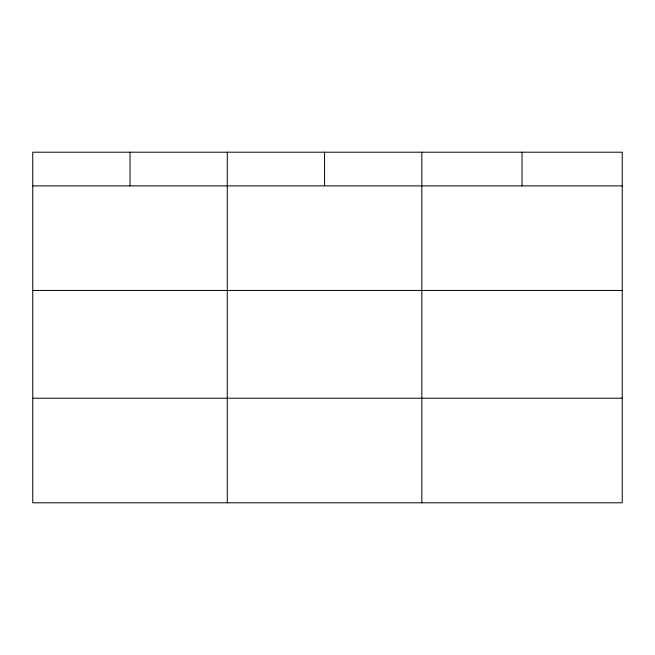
<?xml version="1.0" encoding="UTF-8"?>
<svg xmlns="http://www.w3.org/2000/svg" width="655" height="655" viewBox="0 0 655 655"><rect width="100%" height="100%" fill="white"/><g stroke="black" fill="none" stroke-linecap="round" stroke-linejoin="round"><path stroke-width="0.98" d="M622.25 290.46L622.25 152.206L32.75 152.206L32.75 502.794L622.25 502.794L622.25 290.46L32.75 290.46M32.75 185.881L622.25 185.881M32.75 398.215L622.25 398.215M522.035 152.206L522.035 185.881M421.82 152.206L421.82 502.794M324.552 152.206L324.552 185.881M227.285 152.206L227.285 502.794M130.018 152.206L130.018 185.881"/></g></svg>
